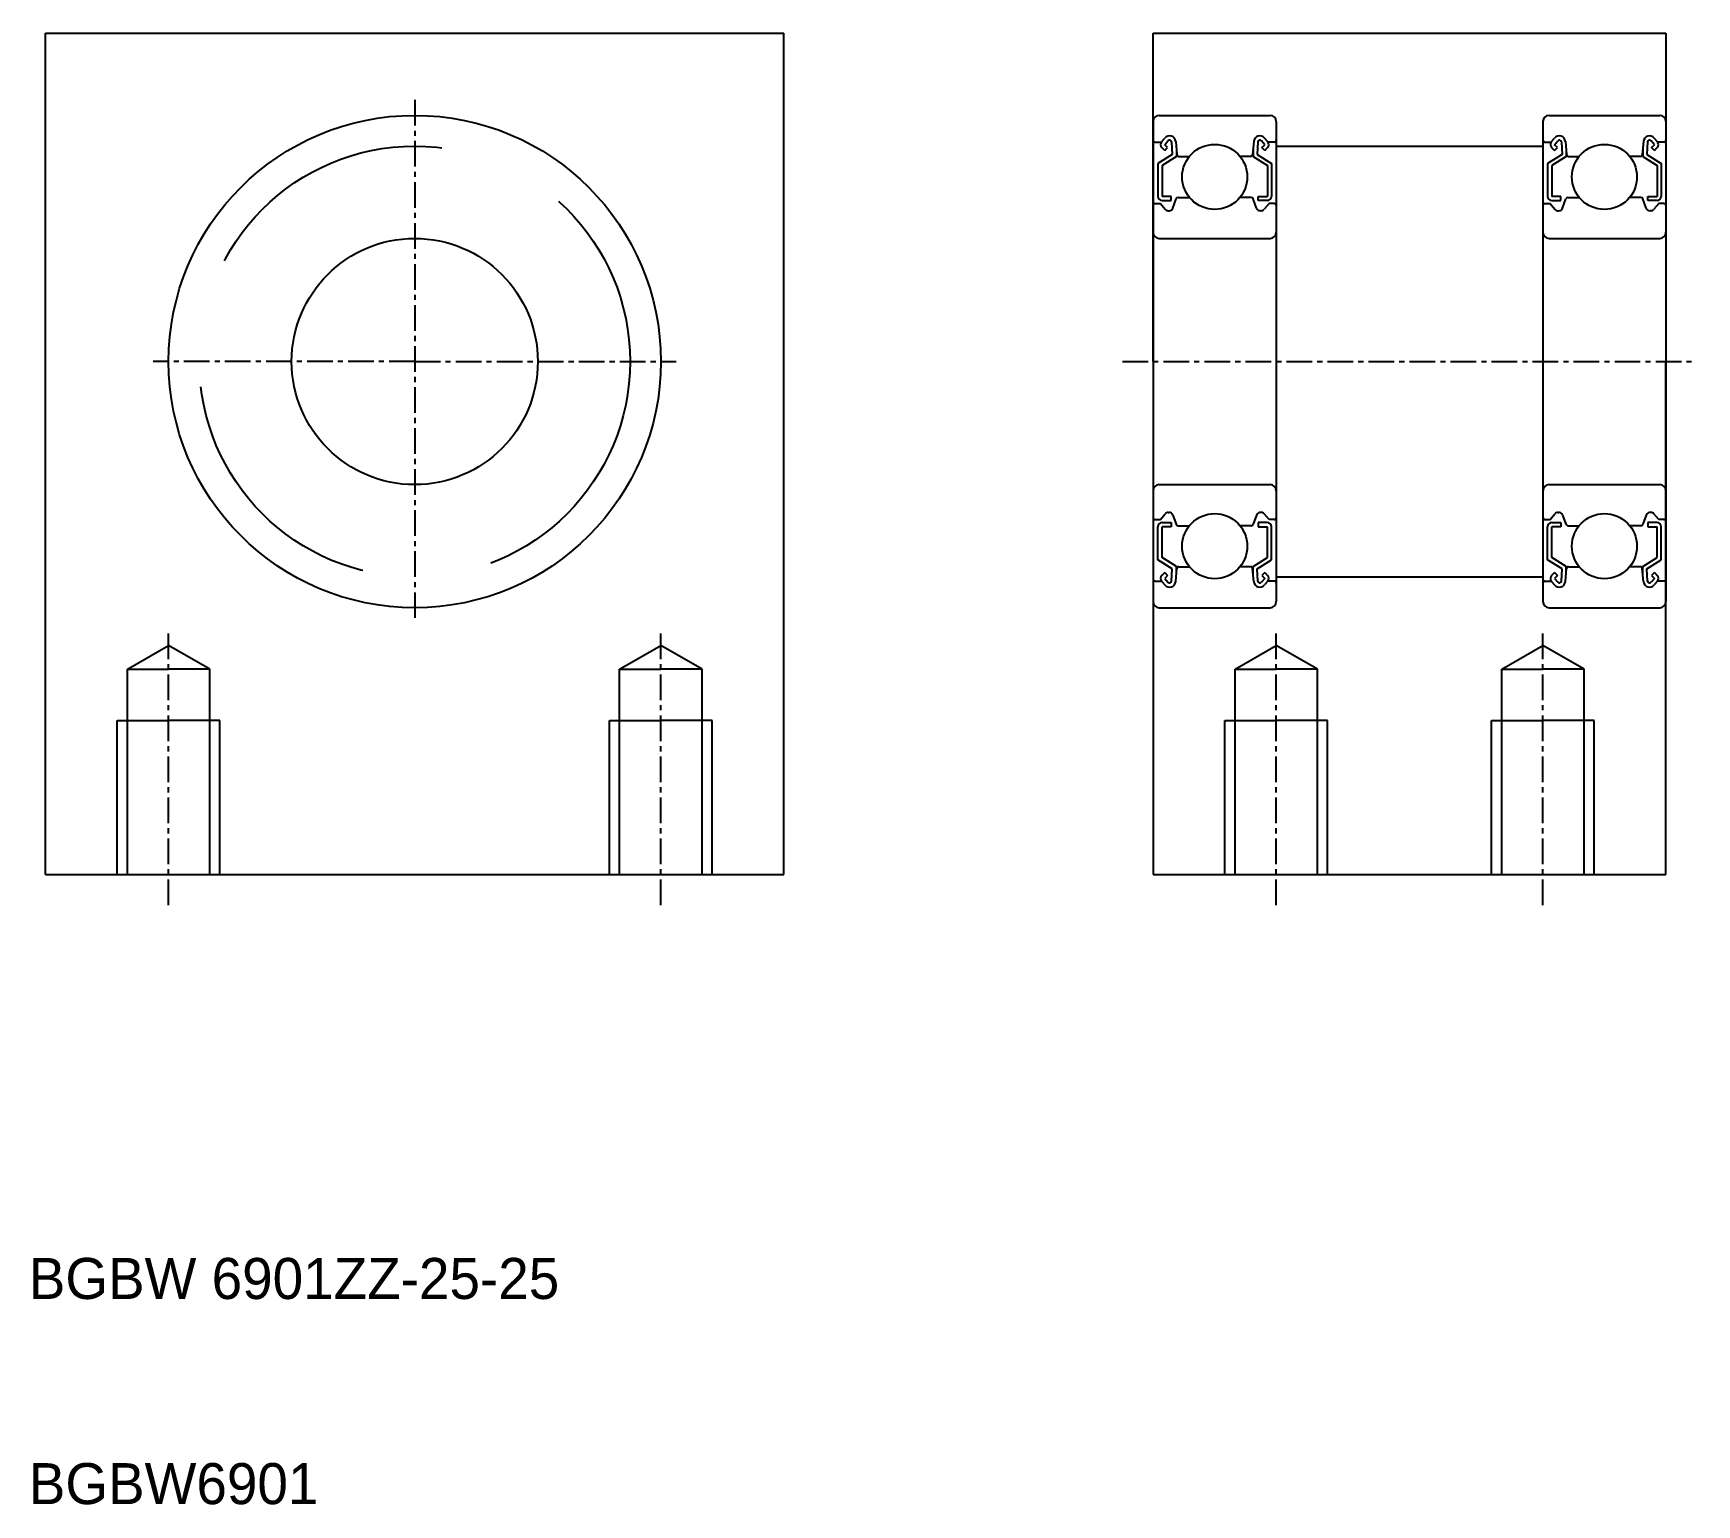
# Model space of a CAD drawing. Extents: x 96 to 177.1, y 62 to 133.7.
import ezdxf

# ---------------------------------------------------------------- set-up
doc = ezdxf.new("R2010")
doc.units = 0
doc.linetypes.add('CENTER', pattern=[2, 1.25, -0.25, 0.25, -0.25])
doc.linetypes.add('DASHED', pattern=[19.05, 12.7, -6.35])
doc.layers.get('0').update_dxf_attribs({"linetype": 'CONTINUOUS'})
doc.layers.add('CENTER', color=1, linetype='CENTER')

msp = doc.modelspace()

# ---------------------------------------------------------------- linework, layer by layer
for p, q in [((96.591, 92.695), (96.591, 133.695)), ((96.591, 133.695), (132.591, 133.695)), ((132.591, 92.695), (132.591, 133.695)), ((150.591, 117.695), (150.591, 133.695)), ((150.591, 133.695), (175.591, 133.695)), ((175.591, 133.695), (175.591, 117.695)), ((150.591, 129.395), (150.591, 105.995)), ((150.891, 129.695), (156.291, 129.695)), ((156.591, 129.395), (156.591, 105.995)), ((169.591, 129.395), (169.591, 105.995)), ((169.891, 129.695), (175.291, 129.695)), ((175.591, 129.395), (175.591, 105.995)), ((150.691, 128.395), (151.001, 128.395)), ((151.001, 128.396), (151.16, 128.586)), ((151.154, 128.266), (151.314, 128.457)), ((151.296, 128.125), (151.154, 128.266)), ((151.49, 128.398), (151.523, 127.793)), ((151.689, 128.419), (151.744, 127.787)), ((155.492, 128.419), (155.438, 127.787)), ((155.691, 128.398), (155.659, 127.793)), ((156.028, 128.266), (155.868, 128.457)), ((155.886, 128.125), (156.028, 128.266)), ((156.181, 128.396), (156.021, 128.586)), ((156.491, 128.395), (156.181, 128.395)), ((169.691, 128.395), (170.001, 128.395)), ((170.001, 128.396), (170.16, 128.586)), ((170.154, 128.266), (170.314, 128.457)), ((170.296, 128.125), (170.154, 128.266)), ((170.49, 128.398), (170.523, 127.793)), ((170.689, 128.419), (170.744, 127.787)), ((174.492, 128.419), (174.438, 127.787)), ((174.691, 128.398), (174.659, 127.793)), ((175.028, 128.266), (174.868, 128.457)), ((174.886, 128.125), (175.028, 128.266)), ((175.181, 128.396), (175.021, 128.586)), ((175.491, 128.395), (175.181, 128.395)), ((151.523, 127.793), (150.823, 127.356)), ((150.823, 127.356), (150.823, 125.745)), ((151.154, 127.984), (151.012, 128.126)), ((151.723, 127.682), (151.023, 127.245)), ((151.154, 127.984), (151.296, 128.125)), ((151.723, 128.029), (151.723, 127.682)), ((151.843, 127.695), (152.358, 127.695)), ((155.338, 127.695), (154.824, 127.695)), ((155.459, 128.029), (155.459, 127.682)), ((155.459, 127.682), (156.159, 127.245)), ((155.659, 127.793), (156.359, 127.356)), ((156.028, 127.984), (155.886, 128.125)), ((156.028, 127.984), (156.169, 128.126)), ((156.359, 127.356), (156.359, 125.745)), ((170.523, 127.793), (169.823, 127.356)), ((169.823, 127.356), (169.823, 125.745)), ((170.154, 127.984), (170.012, 128.126)), ((170.723, 127.682), (170.023, 127.245)), ((170.154, 127.984), (170.296, 128.125)), ((170.723, 128.029), (170.723, 127.682)), ((170.843, 127.695), (171.358, 127.695)), ((174.338, 127.695), (173.824, 127.695)), ((174.459, 128.029), (174.459, 127.682)), ((174.459, 127.682), (175.159, 127.245)), ((174.659, 127.793), (175.359, 127.356)), ((175.028, 127.984), (174.886, 128.125)), ((175.028, 127.984), (175.169, 128.126)), ((175.359, 127.356), (175.359, 125.745)), ((151.023, 127.245), (151.023, 125.745)), ((156.159, 127.245), (156.159, 125.745)), ((170.023, 127.245), (170.023, 125.745)), ((175.159, 127.245), (175.159, 125.745)), ((151.473, 125.745), (151.023, 125.745)), ((151.473, 125.545), (151.473, 125.745)), ((155.709, 125.745), (156.159, 125.745)), ((155.709, 125.545), (155.709, 125.745)), ((170.473, 125.745), (170.023, 125.745)), ((170.473, 125.545), (170.473, 125.745)), ((174.709, 125.545), (174.709, 125.745)), ((174.709, 125.745), (175.159, 125.745)), ((150.691, 125.395), (150.941, 125.395)), ((150.941, 125.395), (151.174, 125.117)), ((151.023, 125.545), (151.473, 125.545)), ((151.327, 125.045), (151.364, 125.045)), ((151.552, 125.177), (151.716, 125.63)), ((151.81, 125.695), (152.358, 125.695)), ((155.372, 125.695), (154.824, 125.695)), ((155.63, 125.177), (155.466, 125.63)), ((156.159, 125.545), (155.709, 125.545)), ((155.854, 125.045), (155.818, 125.045)), ((156.241, 125.395), (156.007, 125.117)), ((156.491, 125.395), (156.241, 125.395)), ((169.691, 125.395), (169.941, 125.395)), ((169.941, 125.395), (170.174, 125.117)), ((170.023, 125.545), (170.473, 125.545)), ((170.327, 125.045), (170.364, 125.045)), ((170.552, 125.177), (170.716, 125.63)), ((170.81, 125.695), (171.358, 125.695)), ((174.372, 125.695), (173.824, 125.695)), ((174.63, 125.177), (174.466, 125.63)), ((175.159, 125.545), (174.709, 125.545)), ((174.854, 125.045), (174.818, 125.045)), ((175.241, 125.395), (175.007, 125.117)), ((175.491, 125.395), (175.241, 125.395)), ((150.891, 123.695), (156.291, 123.695)), ((169.891, 123.695), (175.291, 123.695)), ((150.591, 117.695), (150.591, 92.695)), ((175.591, 92.695), (175.591, 117.695)), ((150.891, 111.695), (156.291, 111.695)), ((169.891, 111.695), (175.291, 111.695)), ((151.327, 110.345), (151.364, 110.345)), ((155.854, 110.345), (155.818, 110.345)), ((170.327, 110.345), (170.364, 110.345)), ((174.854, 110.345), (174.818, 110.345)), ((150.691, 109.995), (150.941, 109.995)), ((150.823, 108.034), (150.823, 109.645)), ((150.941, 109.995), (151.174, 110.274)), ((151.023, 109.845), (151.473, 109.845)), ((151.023, 108.145), (151.023, 109.645)), ((151.473, 109.645), (151.023, 109.645)), ((151.135, 109.845), (151.135, 109.846)), ((151.248, 109.845), (151.248, 109.845)), ((151.473, 109.845), (151.473, 109.645)), ((151.552, 110.214), (151.716, 109.761)), ((151.81, 109.695), (152.358, 109.695)), ((155.372, 109.695), (154.824, 109.695)), ((155.63, 110.214), (155.466, 109.761)), ((155.709, 109.845), (155.709, 109.645)), ((156.159, 109.845), (155.709, 109.845)), ((155.709, 109.645), (156.159, 109.645)), ((156.241, 109.995), (156.007, 110.274)), ((156.159, 108.145), (156.159, 109.645)), ((156.491, 109.995), (156.241, 109.995)), ((156.359, 108.034), (156.359, 109.645)), ((169.691, 109.995), (169.941, 109.995)), ((169.823, 108.034), (169.823, 109.645)), ((169.941, 109.995), (170.174, 110.274)), ((170.023, 109.845), (170.473, 109.845)), ((170.023, 108.145), (170.023, 109.645)), ((170.473, 109.645), (170.023, 109.645)), ((170.135, 109.845), (170.135, 109.846)), ((170.248, 109.845), (170.248, 109.845)), ((170.473, 109.845), (170.473, 109.645)), ((170.552, 110.214), (170.716, 109.761)), ((170.81, 109.695), (171.358, 109.695)), ((174.372, 109.695), (173.824, 109.695)), ((174.63, 110.214), (174.466, 109.761)), ((175.159, 109.845), (174.709, 109.845)), ((174.709, 109.845), (174.709, 109.645)), ((174.709, 109.645), (175.159, 109.645)), ((175.241, 109.995), (175.007, 110.274)), ((175.159, 108.145), (175.159, 109.645)), ((175.491, 109.995), (175.241, 109.995)), ((175.359, 108.034), (175.359, 109.645)), ((151.523, 107.597), (150.823, 108.035)), ((151.723, 107.708), (151.023, 108.145)), ((155.459, 107.708), (156.159, 108.145)), ((155.659, 107.597), (156.359, 108.035)), ((170.523, 107.597), (169.823, 108.035)), ((170.723, 107.708), (170.023, 108.145)), ((174.459, 107.708), (175.159, 108.145)), ((174.659, 107.597), (175.359, 108.035)), ((151.154, 107.406), (151.012, 107.265)), ((151.154, 107.406), (151.296, 107.265)), ((151.296, 107.265), (151.154, 107.124)), ((151.154, 107.124), (151.314, 106.934)), ((151.49, 106.993), (151.523, 107.597)), ((151.689, 106.972), (151.744, 107.604)), ((151.723, 107.361), (151.723, 107.708)), ((151.843, 107.695), (152.358, 107.695)), ((155.338, 107.695), (154.824, 107.695)), ((155.492, 106.972), (155.438, 107.604)), ((155.459, 107.361), (155.459, 107.708)), ((155.691, 106.993), (155.659, 107.597)), ((156.028, 107.124), (155.868, 106.934)), ((156.028, 107.406), (155.886, 107.265)), ((155.886, 107.265), (156.028, 107.124)), ((156.028, 107.406), (156.169, 107.265)), ((170.154, 107.406), (170.012, 107.265)), ((170.154, 107.406), (170.296, 107.265)), ((170.296, 107.265), (170.154, 107.124)), ((170.154, 107.124), (170.314, 106.934)), ((170.49, 106.993), (170.523, 107.597)), ((170.689, 106.972), (170.744, 107.604)), ((170.723, 107.361), (170.723, 107.708)), ((170.843, 107.695), (171.358, 107.695)), ((174.338, 107.695), (173.824, 107.695)), ((174.492, 106.972), (174.438, 107.604)), ((174.459, 107.361), (174.459, 107.708)), ((174.691, 106.993), (174.659, 107.597)), ((175.028, 107.124), (174.868, 106.934)), ((175.028, 107.406), (174.886, 107.265)), ((174.886, 107.265), (175.028, 107.124)), ((175.028, 107.406), (175.169, 107.265)), ((150.691, 106.995), (151.001, 106.995)), ((151.001, 106.995), (151.16, 106.805)), ((156.181, 106.995), (156.021, 106.805)), ((156.491, 106.995), (156.181, 106.995)), ((169.691, 106.995), (170.001, 106.995)), ((170.001, 106.995), (170.16, 106.805)), ((175.181, 106.995), (175.021, 106.805)), ((175.491, 106.995), (175.181, 106.995)), ((150.891, 105.695), (156.291, 105.695)), ((169.891, 105.695), (175.291, 105.695)), ((96.591, 92.695), (132.591, 92.695)), ((150.591, 92.695), (175.591, 92.695))]:
    msp.add_line(p, q)
at = {"color": 7, "linetype": 'CONTINUOUS'}
for p, q in [((156.591, 128.195), (169.591, 128.195)), ((156.591, 107.195), (169.591, 107.195))]:
    msp.add_line(p, q, dxfattribs=at)
at = {"color": 3, "linetype": 'DASHED'}
for p, q in [((100.581, 102.695), (102.591, 103.856)), ((104.6, 102.695), (102.591, 103.856)), ((124.581, 102.695), (126.591, 103.856)), ((128.6, 102.695), (126.591, 103.856)), ((154.581, 102.695), (156.591, 103.856)), ((158.6, 102.695), (156.591, 103.856)), ((167.581, 102.695), (169.591, 103.856)), ((171.6, 102.695), (169.591, 103.856)), ((100.581, 92.695), (100.581, 102.695)), ((100.581, 102.695), (102.591, 102.695)), ((104.6, 102.695), (102.591, 102.695)), ((104.6, 92.695), (104.6, 102.695)), ((124.581, 92.695), (124.581, 102.695)), ((124.581, 102.695), (126.591, 102.695)), ((128.6, 102.695), (126.591, 102.695)), ((128.6, 92.695), (128.6, 102.695)), ((154.581, 92.695), (154.581, 102.695)), ((154.581, 102.695), (156.591, 102.695)), ((158.6, 102.695), (156.591, 102.695)), ((158.6, 92.695), (158.6, 102.695)), ((167.581, 92.695), (167.581, 102.695)), ((167.581, 102.695), (169.591, 102.695)), ((171.6, 102.695), (169.591, 102.695)), ((171.6, 92.695), (171.6, 102.695)), ((100.091, 92.695), (100.091, 100.195)), ((100.091, 100.195), (102.591, 100.195)), ((105.091, 100.195), (102.591, 100.195)), ((105.091, 92.695), (105.091, 100.195)), ((124.091, 92.695), (124.091, 100.195)), ((124.091, 100.195), (126.591, 100.195)), ((129.091, 100.195), (126.591, 100.195)), ((129.091, 92.695), (129.091, 100.195)), ((154.091, 92.695), (154.091, 100.195)), ((154.091, 100.195), (156.591, 100.195)), ((159.091, 100.195), (156.591, 100.195)), ((159.091, 92.695), (159.091, 100.195)), ((167.091, 92.695), (167.091, 100.195)), ((167.091, 100.195), (169.591, 100.195)), ((172.091, 100.195), (169.591, 100.195)), ((172.091, 92.695), (172.091, 100.195))]:
    msp.add_line(p, q, dxfattribs=at)
for centre, radius in [((114.591, 117.695), 12), ((153.591, 126.695), 1.587), ((172.591, 126.695), 1.587), ((114.591, 117.695), 6), ((153.591, 108.695), 1.587), ((172.591, 108.695), 1.587)]:
    msp.add_circle(centre, radius)
msp.add_circle((114.591, 117.695), 10.5, dxfattribs=at)
for centre, radius, start, end in [((150.891, 129.395), 0.3, 90, 180), ((156.291, 129.395), 0.3, 0, 90), ((169.891, 129.395), 0.3, 90, 180), ((175.291, 129.395), 0.3, 0, 90), ((150.691, 128.495), 0.1, 180, 270), ((151.154, 128.267), 0.2, 139.9921, 224.99797), ((151.39, 128.393), 0.3, 4.93496, 139.9921), ((151.39, 128.392), 0.1, 3.08644, 139.96282), ((155.791, 128.393), 0.3, 40.0079, 175.06504), ((155.791, 128.392), 0.1, 40.03718, 176.91356), ((156.027, 128.267), 0.2, 315.00203, 40.0079), ((156.491, 128.495), 0.1, 270, 0), ((169.691, 128.495), 0.1, 180, 270), ((170.154, 128.267), 0.2, 139.9921, 224.99797), ((170.39, 128.393), 0.3, 4.93496, 139.9921), ((170.39, 128.392), 0.1, 3.08644, 139.96282), ((174.791, 128.393), 0.3, 40.0079, 175.06504), ((174.791, 128.392), 0.1, 40.03718, 176.91356), ((175.027, 128.267), 0.2, 315.00203, 40.0079), ((175.491, 128.495), 0.1, 270, 0), ((151.843, 127.795), 0.1, 184.93496, 269.99889), ((155.338, 127.795), 0.1, 270.00111, 355.06504), ((170.843, 127.795), 0.1, 184.93496, 269.99889), ((174.338, 127.795), 0.1, 270.00111, 355.06504), ((151.023, 125.745), 0.2, 180, 270), ((156.159, 125.745), 0.2, 270, 0), ((170.023, 125.745), 0.2, 180, 270), ((175.159, 125.745), 0.2, 270, 0), ((150.691, 125.295), 0.1, 90, 180), ((151.327, 125.245), 0.2, 219.98626, 270), ((151.364, 125.245), 0.2, 270, 340.05843), ((151.81, 125.595), 0.1, 89.99895, 160.05843), ((155.372, 125.595), 0.1, 19.94157, 90.00105), ((155.818, 125.245), 0.2, 199.94157, 270), ((155.854, 125.245), 0.2, 270, 320.01374), ((156.491, 125.295), 0.1, 0, 90), ((169.691, 125.295), 0.1, 90, 180), ((170.327, 125.245), 0.2, 219.98626, 270), ((170.364, 125.245), 0.2, 270, 340.05843), ((170.81, 125.595), 0.1, 89.99895, 160.05843), ((174.372, 125.595), 0.1, 19.94157, 90.00105), ((174.818, 125.245), 0.2, 199.94157, 270), ((174.854, 125.245), 0.2, 270, 320.01374), ((175.491, 125.295), 0.1, 0, 90), ((150.891, 123.995), 0.3, 180, 270), ((156.291, 123.995), 0.3, 270, 0), ((169.891, 123.995), 0.3, 180, 270), ((175.291, 123.995), 0.3, 270, 0), ((150.891, 111.395), 0.3, 90, 180), ((156.291, 111.395), 0.3, 0, 90), ((169.891, 111.395), 0.3, 90, 180), ((175.291, 111.395), 0.3, 0, 90), ((151.327, 110.145), 0.2, 90, 140.01374), ((151.364, 110.145), 0.2, 19.94157, 90), ((155.818, 110.145), 0.2, 90, 160.05843), ((155.854, 110.145), 0.2, 39.98626, 90), ((170.327, 110.145), 0.2, 90, 140.01374), ((170.364, 110.145), 0.2, 19.94157, 90), ((174.818, 110.145), 0.2, 90, 160.05843), ((174.854, 110.145), 0.2, 39.98626, 90), ((150.691, 110.095), 0.1, 180, 270), ((151.023, 109.645), 0.2, 90, 180), ((151.81, 109.795), 0.1, 199.94157, 270.00105), ((155.372, 109.795), 0.1, 269.99895, 340.05843), ((156.159, 109.645), 0.2, 0, 90), ((156.491, 110.095), 0.1, 270, 0), ((169.691, 110.095), 0.1, 180, 270), ((170.023, 109.645), 0.2, 90, 180), ((170.81, 109.795), 0.1, 199.94157, 270.00105), ((174.372, 109.795), 0.1, 269.99895, 340.05843), ((175.159, 109.645), 0.2, 0, 90), ((175.491, 110.095), 0.1, 270, 0), ((151.154, 107.124), 0.2, 135.00203, 220.0079), ((151.843, 107.595), 0.1, 90.00111, 175.06504), ((155.338, 107.595), 0.1, 4.93496, 89.99889), ((156.027, 107.124), 0.2, 319.9921, 44.99797), ((170.154, 107.124), 0.2, 135.00203, 220.0079), ((170.843, 107.595), 0.1, 90.00111, 175.06504), ((174.338, 107.595), 0.1, 4.93496, 89.99889), ((175.027, 107.124), 0.2, 319.9921, 44.99797), ((150.691, 106.895), 0.1, 90, 180), ((151.39, 106.998), 0.3, 220.0079, 355.06504), ((151.39, 106.998), 0.1, 220.03718, 356.91356), ((155.791, 106.998), 0.3, 184.93496, 319.9921), ((155.791, 106.998), 0.1, 183.08644, 319.96282), ((156.491, 106.895), 0.1, 0, 90), ((169.691, 106.895), 0.1, 90, 180), ((170.39, 106.998), 0.3, 220.0079, 355.06504), ((170.39, 106.998), 0.1, 220.03718, 356.91356), ((174.791, 106.998), 0.3, 184.93496, 319.9921), ((174.791, 106.998), 0.1, 183.08644, 319.96282), ((175.491, 106.895), 0.1, 0, 90), ((150.891, 105.995), 0.3, 180, 270), ((156.291, 105.995), 0.3, 270, 0), ((169.891, 105.995), 0.3, 180, 270), ((175.291, 105.995), 0.3, 270, 0)]:
    msp.add_arc(centre, radius, start, end)
at = {"layer": 'CENTER', "color": 1, "linetype": 'CENTER'}
for p, q in [((114.591, 130.445), (114.591, 104.945)), ((114.591, 117.695), (101.841, 117.695)), ((114.591, 117.695), (127.341, 117.695)), ((149.091, 117.695), (177.091, 117.695)), ((102.591, 91.195), (102.591, 104.606)), ((126.591, 91.195), (126.591, 104.606)), ((156.591, 91.195), (156.591, 104.606)), ((169.591, 91.195), (169.591, 104.606))]:
    msp.add_line(p, q, dxfattribs=at)

# ---------------------------------------------------------------- texts
for s, p in [('BGBW 6901ZZ-25-25', (95.774, 72.002)), ('BGBW6901', (95.774, 62.002))]:
    msp.add_text(s, height=2).set_placement(p)

doc.saveas('drawing.dxf')
